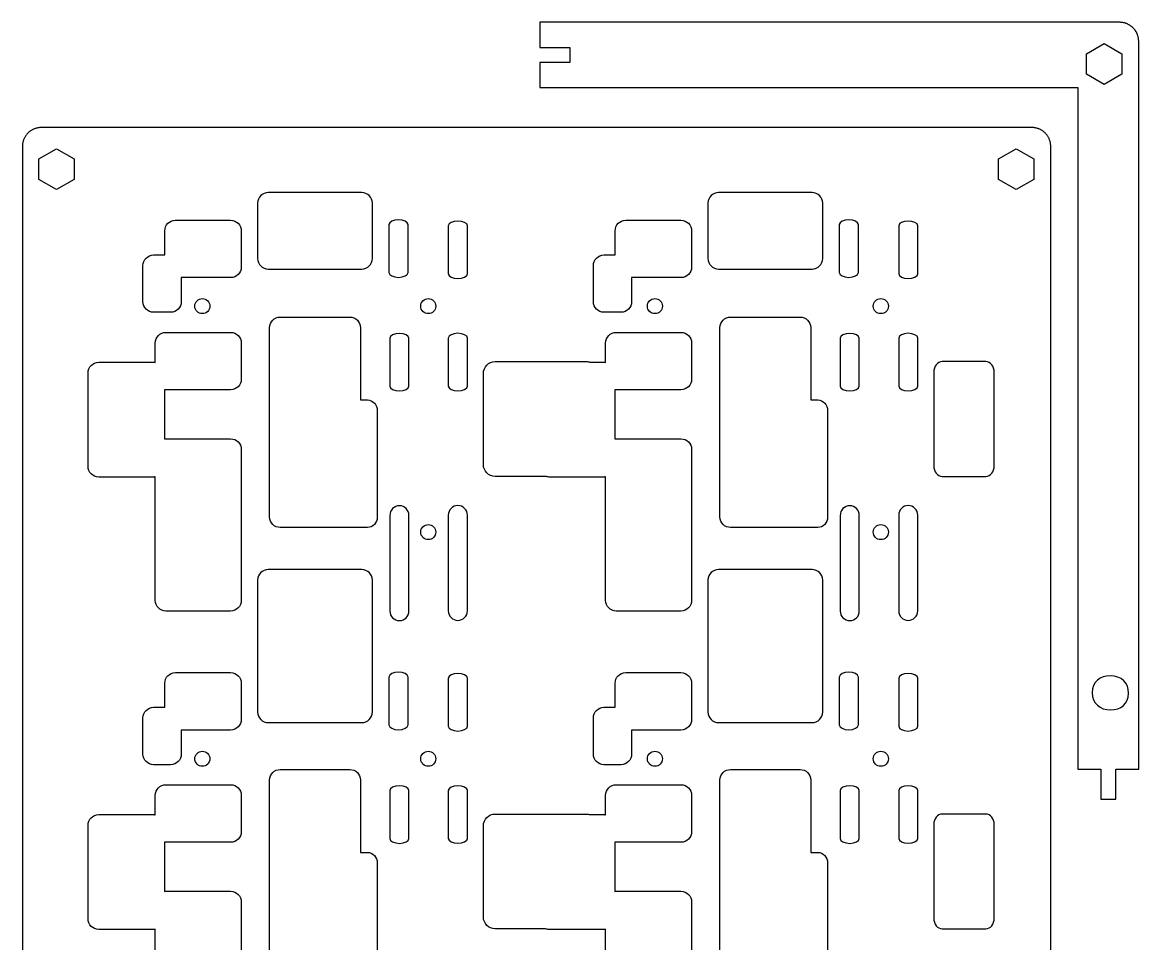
# Model space of a CAD drawing. Extents: x 6 to 603, y -295 to -9.
# Drawn here: x 454 to 602.8, y -132.2 to -9.3 of the extents above; entities that cross this region are included whole.
import ezdxf

# ---------------------------------------------------------------- set-up
doc = ezdxf.new("R2010")
doc.units = 0
doc.layers.add('PCB_LAYER', color=7, linetype='CONTINUOUS')
doc.layers.add('UNDER_PCB_V3', color=7, linetype='CONTINUOUS')

# ---------------------------------------------------------------- blocks, each defined once
blk = doc.blocks.new('BLOCK_18')
at = {"layer": 'UNDER_PCB_V3'}
blk.add_open_spline([(477.98, -106.54), (477.42, -106.54), (476.97, -106.99), (476.97, -107.54), (476.97, -108.1), (477.42, -108.55), (477.98, -108.55), (478.53, -108.55), (478.98, -108.1), (478.98, -107.54), (478.98, -106.99), (478.53, -106.54), (477.98, -106.54), (477.98, -106.54), (477.98, -106.54), (477.98, -106.54)], degree=3, knots=[0, 0, 0, 0, 1, 1, 1, 2, 2, 2, 3, 3, 3, 4, 4, 4, 5, 5, 5, 5], dxfattribs=at)
blk = doc.blocks.new('BLOCK_19')
at = {"layer": 'UNDER_PCB_V3'}
blk.add_open_spline([(508.11, -136.67), (507.55, -136.67), (507.1, -137.12), (507.1, -137.67), (507.1, -138.23), (507.55, -138.68), (508.11, -138.68), (508.66, -138.68), (509.11, -138.23), (509.11, -137.67), (509.11, -137.12), (508.66, -136.67), (508.11, -136.67), (508.11, -136.67), (508.11, -136.67), (508.11, -136.67)], degree=3, knots=[0, 0, 0, 0, 1, 1, 1, 2, 2, 2, 3, 3, 3, 4, 4, 4, 5, 5, 5, 5], dxfattribs=at)
blk = doc.blocks.new('BLOCK_20')
at = {"layer": 'UNDER_PCB_V3'}
blk.add_open_spline([(508.11, -106.54), (507.55, -106.54), (507.1, -106.99), (507.1, -107.54), (507.1, -108.1), (507.55, -108.55), (508.11, -108.55), (508.66, -108.55), (509.11, -108.1), (509.11, -107.54), (509.11, -106.99), (508.66, -106.54), (508.11, -106.54), (508.11, -106.54), (508.11, -106.54), (508.11, -106.54)], degree=3, knots=[0, 0, 0, 0, 1, 1, 1, 2, 2, 2, 3, 3, 3, 4, 4, 4, 5, 5, 5, 5], dxfattribs=at)
blk = doc.blocks.new('BLOCK_17')
at = {"layer": 'UNDER_PCB_V3'}
for name in ['BLOCK_18', 'BLOCK_20', 'BLOCK_19']:
    blk.add_blockref(name, (0, 0), dxfattribs=at)
blk = doc.blocks.new('BLOCK_22')
at = {"layer": 'UNDER_PCB_V3'}
blk.add_open_spline([(477.98, -46.18), (477.42, -46.18), (476.97, -46.63), (476.97, -47.19), (476.97, -47.74), (477.42, -48.19), (477.98, -48.19), (478.53, -48.19), (478.98, -47.74), (478.98, -47.19), (478.98, -46.63), (478.53, -46.18), (477.98, -46.18), (477.98, -46.18), (477.98, -46.18), (477.98, -46.18)], degree=3, knots=[0, 0, 0, 0, 1, 1, 1, 2, 2, 2, 3, 3, 3, 4, 4, 4, 5, 5, 5, 5], dxfattribs=at)
blk = doc.blocks.new('BLOCK_23')
at = {"layer": 'UNDER_PCB_V3'}
blk.add_open_spline([(508.11, -76.31), (507.55, -76.31), (507.1, -76.76), (507.1, -77.32), (507.1, -77.87), (507.55, -78.32), (508.11, -78.32), (508.66, -78.32), (509.11, -77.87), (509.11, -77.32), (509.11, -76.76), (508.66, -76.31), (508.11, -76.31), (508.11, -76.31), (508.11, -76.31), (508.11, -76.31)], degree=3, knots=[0, 0, 0, 0, 1, 1, 1, 2, 2, 2, 3, 3, 3, 4, 4, 4, 5, 5, 5, 5], dxfattribs=at)
blk = doc.blocks.new('BLOCK_24')
at = {"layer": 'UNDER_PCB_V3'}
blk.add_open_spline([(508.11, -46.18), (507.55, -46.18), (507.1, -46.63), (507.1, -47.19), (507.1, -47.74), (507.55, -48.19), (508.11, -48.19), (508.66, -48.19), (509.11, -47.74), (509.11, -47.19), (509.11, -46.63), (508.66, -46.18), (508.11, -46.18), (508.11, -46.18), (508.11, -46.18), (508.11, -46.18)], degree=3, knots=[0, 0, 0, 0, 1, 1, 1, 2, 2, 2, 3, 3, 3, 4, 4, 4, 5, 5, 5, 5], dxfattribs=at)
blk = doc.blocks.new('BLOCK_21')
at = {"layer": 'UNDER_PCB_V3'}
for name in ['BLOCK_22', 'BLOCK_24', 'BLOCK_23']:
    blk.add_blockref(name, (0, 0), dxfattribs=at)
blk = doc.blocks.new('BLOCK_34')
at = {"layer": 'UNDER_PCB_V3'}
blk.add_open_spline([(538.33, -106.54), (537.78, -106.54), (537.33, -106.99), (537.33, -107.54), (537.33, -108.1), (537.78, -108.55), (538.33, -108.55), (538.88, -108.55), (539.33, -108.1), (539.33, -107.54), (539.33, -106.99), (538.88, -106.54), (538.33, -106.54), (538.33, -106.54), (538.33, -106.54), (538.33, -106.54)], degree=3, knots=[0, 0, 0, 0, 1, 1, 1, 2, 2, 2, 3, 3, 3, 4, 4, 4, 5, 5, 5, 5], dxfattribs=at)
blk = doc.blocks.new('BLOCK_35')
at = {"layer": 'UNDER_PCB_V3'}
blk.add_open_spline([(568.46, -136.67), (567.91, -136.67), (567.46, -137.12), (567.46, -137.67), (567.46, -138.23), (567.91, -138.68), (568.46, -138.68), (569.02, -138.68), (569.47, -138.23), (569.47, -137.67), (569.47, -137.12), (569.02, -136.67), (568.46, -136.67), (568.46, -136.67), (568.46, -136.67), (568.46, -136.67)], degree=3, knots=[0, 0, 0, 0, 1, 1, 1, 2, 2, 2, 3, 3, 3, 4, 4, 4, 5, 5, 5, 5], dxfattribs=at)
blk = doc.blocks.new('BLOCK_36')
at = {"layer": 'UNDER_PCB_V3'}
blk.add_open_spline([(568.46, -106.54), (567.91, -106.54), (567.46, -106.99), (567.46, -107.54), (567.46, -108.1), (567.91, -108.55), (568.46, -108.55), (569.02, -108.55), (569.47, -108.1), (569.47, -107.54), (569.47, -106.99), (569.02, -106.54), (568.46, -106.54), (568.46, -106.54), (568.46, -106.54), (568.46, -106.54)], degree=3, knots=[0, 0, 0, 0, 1, 1, 1, 2, 2, 2, 3, 3, 3, 4, 4, 4, 5, 5, 5, 5], dxfattribs=at)
blk = doc.blocks.new('BLOCK_33')
at = {"layer": 'UNDER_PCB_V3'}
for name in ['BLOCK_34', 'BLOCK_36', 'BLOCK_35']:
    blk.add_blockref(name, (0, 0), dxfattribs=at)
blk = doc.blocks.new('BLOCK_38')
at = {"layer": 'UNDER_PCB_V3'}
blk.add_open_spline([(538.33, -46.18), (537.78, -46.18), (537.33, -46.63), (537.33, -47.19), (537.33, -47.74), (537.78, -48.19), (538.33, -48.19), (538.88, -48.19), (539.33, -47.74), (539.33, -47.19), (539.33, -46.63), (538.88, -46.18), (538.33, -46.18), (538.33, -46.18), (538.33, -46.18), (538.33, -46.18)], degree=3, knots=[0, 0, 0, 0, 1, 1, 1, 2, 2, 2, 3, 3, 3, 4, 4, 4, 5, 5, 5, 5], dxfattribs=at)
blk = doc.blocks.new('BLOCK_39')
at = {"layer": 'UNDER_PCB_V3'}
blk.add_open_spline([(568.46, -76.31), (567.91, -76.31), (567.46, -76.76), (567.46, -77.32), (567.46, -77.87), (567.91, -78.32), (568.46, -78.32), (569.02, -78.32), (569.47, -77.87), (569.47, -77.32), (569.47, -76.76), (569.02, -76.31), (568.46, -76.31), (568.46, -76.31), (568.46, -76.31), (568.46, -76.31)], degree=3, knots=[0, 0, 0, 0, 1, 1, 1, 2, 2, 2, 3, 3, 3, 4, 4, 4, 5, 5, 5, 5], dxfattribs=at)
blk = doc.blocks.new('BLOCK_40')
at = {"layer": 'UNDER_PCB_V3'}
blk.add_open_spline([(568.46, -46.18), (567.91, -46.18), (567.46, -46.63), (567.46, -47.19), (567.46, -47.74), (567.91, -48.19), (568.46, -48.19), (569.02, -48.19), (569.47, -47.74), (569.47, -47.19), (569.47, -46.63), (569.02, -46.18), (568.46, -46.18), (568.46, -46.18), (568.46, -46.18), (568.46, -46.18)], degree=3, knots=[0, 0, 0, 0, 1, 1, 1, 2, 2, 2, 3, 3, 3, 4, 4, 4, 5, 5, 5, 5], dxfattribs=at)
blk = doc.blocks.new('BLOCK_37')
at = {"layer": 'UNDER_PCB_V3'}
for name in ['BLOCK_38', 'BLOCK_40', 'BLOCK_39']:
    blk.add_blockref(name, (0, 0), dxfattribs=at)
blk = doc.blocks.new('BLOCK_43')
at = {"layer": 'UNDER_PCB_V3'}
for points in [[(460.87, -30.28), (458.52, -31.63), (456.17, -30.28), (456.17, -27.56), (458.52, -26.21), (460.87, -27.56), (460.87, -30.28)], [(588.87, -30.28), (586.52, -31.63), (584.17, -30.28), (584.17, -27.56), (586.52, -26.21), (588.87, -27.56), (588.87, -30.28)], [(460.87, -154.28), (458.52, -155.63), (456.17, -154.28), (456.17, -151.56), (458.52, -150.21), (460.87, -151.56), (460.87, -154.28)], [(588.87, -154.28), (586.52, -155.63), (584.17, -154.28), (584.17, -151.56), (586.52, -150.21), (588.87, -151.56), (588.87, -154.28)], [(460.87, -278.28), (458.52, -279.63), (456.17, -278.28), (456.17, -275.56), (458.52, -274.21), (460.87, -275.56), (460.87, -278.28)], [(588.87, -278.28), (586.52, -279.63), (584.17, -278.28), (584.17, -275.56), (586.52, -274.21), (588.87, -275.56), (588.87, -278.28)]]:
    blk.add_lwpolyline(points, dxfattribs=at)
blk = doc.blocks.new('BLOCK_44')
at = {"layer": 'UNDER_PCB_V3'}
for points in [[(456.51, -23.37), (456.42, -23.37), (456.34, -23.37), (456.25, -23.38), (456.17, -23.39), (456.09, -23.4), (456, -23.42), (455.92, -23.44), (455.84, -23.46), (455.76, -23.48), (455.68, -23.51), (455.6, -23.54), (455.52, -23.57), (455.44, -23.6), (455.36, -23.64), (455.29, -23.68), (455.22, -23.72), (455.14, -23.76), (455.07, -23.81), (455, -23.86), (454.94, -23.91), (454.87, -23.96), (454.81, -24.02), (454.75, -24.08), (454.69, -24.14), (454.63, -24.2), (454.57, -24.26), (454.52, -24.33), (454.47, -24.4), (454.42, -24.46), (454.37, -24.53), (454.33, -24.61), (454.28, -24.68), (454.24, -24.76), (454.21, -24.83), (454.17, -24.91), (454.14, -24.99), (454.11, -25.07), (454.08, -25.15), (454.06, -25.23), (454.04, -25.31), (454.02, -25.39), (454, -25.48), (453.99, -25.56), (453.98, -25.64), (453.97, -25.73), (453.97, -25.81), (453.97, -25.9), (453.97, -25.91)], [(588.59, -23.37), (456.51, -23.37)], [(591.13, -25.91), (591.13, -25.82), (591.12, -25.74), (591.11, -25.65), (591.11, -25.57), (591.09, -25.49), (591.08, -25.4), (591.06, -25.32), (591.04, -25.24), (591.01, -25.16), (590.99, -25.08), (590.96, -25), (590.93, -24.92), (590.89, -24.84), (590.86, -24.76), (590.82, -24.69), (590.77, -24.62), (590.73, -24.54), (590.68, -24.47), (590.64, -24.4), (590.58, -24.34), (590.53, -24.27), (590.47, -24.21), (590.42, -24.15), (590.36, -24.09), (590.3, -24.03), (590.23, -23.97), (590.17, -23.92), (590.1, -23.87), (590.03, -23.82), (589.96, -23.77), (589.89, -23.73), (589.81, -23.68), (589.74, -23.64), (589.66, -23.61), (589.59, -23.57), (589.51, -23.54), (589.43, -23.51), (589.35, -23.48), (589.27, -23.46), (589.19, -23.44), (589.1, -23.42), (589.02, -23.4), (588.94, -23.39), (588.85, -23.38), (588.77, -23.37), (588.68, -23.37), (588.6, -23.37), (588.59, -23.37)], [(453.97, -25.91), (453.97, -279.91)], [(591.13, -279.91), (591.13, -25.91)], [(453.97, -279.91), (453.97, -279.99), (453.97, -280.08), (453.98, -280.16), (453.99, -280.24), (454, -280.33), (454.02, -280.41), (454.04, -280.49), (454.06, -280.58), (454.08, -280.66), (454.11, -280.74), (454.14, -280.82), (454.17, -280.9), (454.2, -280.97), (454.24, -281.05), (454.28, -281.13), (454.32, -281.2), (454.36, -281.27), (454.41, -281.34), (454.46, -281.41), (454.51, -281.48), (454.56, -281.54), (454.62, -281.61), (454.68, -281.67), (454.74, -281.73), (454.8, -281.79), (454.86, -281.84), (454.93, -281.9), (455, -281.95), (455.06, -282), (455.14, -282.04), (455.21, -282.09), (455.28, -282.13), (455.36, -282.17), (455.43, -282.21), (455.51, -282.24), (455.59, -282.27), (455.67, -282.3), (455.75, -282.33), (455.83, -282.35), (455.91, -282.38), (455.99, -282.39), (456.08, -282.41), (456.16, -282.42), (456.24, -282.43), (456.33, -282.44), (456.41, -282.45), (456.5, -282.45), (456.51, -282.45)], [(588.59, -282.45), (588.67, -282.45), (588.76, -282.44), (588.84, -282.43), (588.92, -282.42), (589.01, -282.41), (589.09, -282.4), (589.17, -282.38), (589.26, -282.36), (589.34, -282.33), (589.42, -282.31), (589.5, -282.28), (589.58, -282.25), (589.65, -282.21), (589.73, -282.18), (589.81, -282.14), (589.88, -282.09), (589.95, -282.05), (590.02, -282), (590.09, -281.95), (590.16, -281.9), (590.22, -281.85), (590.29, -281.79), (590.35, -281.74), (590.41, -281.68), (590.47, -281.62), (590.52, -281.55), (590.58, -281.49), (590.63, -281.42), (590.68, -281.35), (590.72, -281.28), (590.77, -281.21), (590.81, -281.13), (590.85, -281.06), (590.89, -280.98), (590.92, -280.91), (590.95, -280.83), (590.98, -280.75), (591.01, -280.67), (591.03, -280.59), (591.06, -280.5), (591.07, -280.42), (591.09, -280.34), (591.1, -280.26), (591.11, -280.17), (591.12, -280.09), (591.13, -280), (591.13, -279.92), (591.13, -279.91)], [(456.51, -282.45), (588.59, -282.45)]]:
    blk.add_lwpolyline(points, dxfattribs=at)
blk = doc.blocks.new('BLOCK_10')
at = {"layer": 'UNDER_PCB_V3'}
for points, knots in [([(499.24, -32.04), (500.02, -32.04), (500.65, -32.67), (500.65, -33.45), (500.65, -33.45), (500.65, -40.83), (500.65, -40.83), (500.65, -41.61), (500.02, -42.24), (499.24, -42.24), (499.24, -42.24), (486.76, -42.24), (486.76, -42.24), (485.98, -42.24), (485.35, -41.61), (485.35, -40.83), (485.35, -40.83), (485.35, -33.45), (485.35, -33.45), (485.35, -32.67), (485.98, -32.04), (486.76, -32.04), (486.76, -32.04), (499.24, -32.04), (499.24, -32.04)], [0, 0, 0, 0, 1, 1, 1, 2, 2, 2, 3, 3, 3, 4, 4, 4, 5, 5, 5, 6, 6, 6, 7, 7, 7, 8, 8, 8, 8]), ([(559.3, -32.04), (560.08, -32.04), (560.71, -32.67), (560.71, -33.45), (560.71, -33.45), (560.71, -40.83), (560.71, -40.83), (560.71, -41.61), (560.08, -42.24), (559.3, -42.24), (559.3, -42.24), (546.82, -42.24), (546.82, -42.24), (546.04, -42.24), (545.41, -41.61), (545.41, -40.83), (545.41, -40.83), (545.41, -33.45), (545.41, -33.45), (545.41, -32.67), (546.04, -32.04), (546.82, -32.04), (546.82, -32.04), (559.3, -32.04), (559.3, -32.04)], [0, 0, 0, 0, 1, 1, 1, 2, 2, 2, 3, 3, 3, 4, 4, 4, 5, 5, 5, 6, 6, 6, 7, 7, 7, 8, 8, 8, 8]), ([(472.97, -37.15), (472.97, -37.15), (472.97, -40.35), (472.97, -40.35), (472.97, -40.35), (471.48, -40.35), (471.48, -40.35), (470.7, -40.35), (470.06, -40.99), (470.06, -41.77), (470.06, -41.77), (470.06, -46.59), (470.06, -46.59), (470.06, -47.37), (470.7, -48.01), (471.48, -48.01), (471.48, -48.01), (473.75, -48.01), (473.75, -48.01), (474.53, -48.01), (475.16, -47.37), (475.16, -46.59), (475.16, -46.59), (475.16, -43.38), (475.16, -43.38), (475.16, -43.38), (481.75, -43.38), (481.75, -43.38), (482.54, -43.38), (483.17, -42.75), (483.17, -41.96), (483.17, -41.96), (483.17, -37.15), (483.17, -37.15), (483.17, -36.36), (482.54, -35.73), (481.75, -35.73), (481.75, -35.73), (474.38, -35.73), (474.38, -35.73), (473.6, -35.73), (472.97, -36.36), (472.97, -37.15)], [0, 0, 0, 0, 1, 1, 1, 2, 2, 2, 3, 3, 3, 4, 4, 4, 5, 5, 5, 6, 6, 6, 7, 7, 7, 8, 8, 8, 9, 9, 9, 10, 10, 10, 11, 11, 11, 12, 12, 12, 13, 13, 13, 14, 14, 14, 14]), ([(504.14, -35.68), (504.84, -35.68), (505.41, -35.97), (505.41, -36.32), (505.41, -36.32), (505.41, -42.71), (505.41, -42.71), (505.41, -43.06), (504.84, -43.35), (504.14, -43.35), (504.14, -43.35), (504.14, -43.35), (504.14, -43.35), (503.43, -43.35), (502.86, -43.06), (502.86, -42.71), (502.86, -42.71), (502.86, -36.32), (502.86, -36.32), (502.86, -35.97), (503.43, -35.68), (504.14, -35.68), (504.14, -35.68), (504.14, -35.68), (504.14, -35.68)], [0, 0, 0, 0, 1, 1, 1, 2, 2, 2, 3, 3, 3, 4, 4, 4, 5, 5, 5, 6, 6, 6, 7, 7, 7, 8, 8, 8, 8]), ([(533.03, -37.15), (533.03, -37.15), (533.03, -40.35), (533.03, -40.35), (533.03, -40.35), (531.54, -40.35), (531.54, -40.35), (530.76, -40.35), (530.12, -40.99), (530.12, -41.77), (530.12, -41.77), (530.12, -46.59), (530.12, -46.59), (530.12, -47.37), (530.76, -48.01), (531.54, -48.01), (531.54, -48.01), (533.81, -48.01), (533.81, -48.01), (534.59, -48.01), (535.22, -47.37), (535.22, -46.59), (535.22, -46.59), (535.22, -43.38), (535.22, -43.38), (535.22, -43.38), (541.81, -43.38), (541.81, -43.38), (542.6, -43.38), (543.23, -42.75), (543.23, -41.96), (543.23, -41.96), (543.23, -37.15), (543.23, -37.15), (543.23, -36.36), (542.6, -35.73), (541.81, -35.73), (541.81, -35.73), (534.44, -35.73), (534.44, -35.73), (533.66, -35.73), (533.03, -36.36), (533.03, -37.15)], [0, 0, 0, 0, 1, 1, 1, 2, 2, 2, 3, 3, 3, 4, 4, 4, 5, 5, 5, 6, 6, 6, 7, 7, 7, 8, 8, 8, 9, 9, 9, 10, 10, 10, 11, 11, 11, 12, 12, 12, 13, 13, 13, 14, 14, 14, 14]), ([(564.2, -35.68), (564.9, -35.68), (565.47, -35.97), (565.47, -36.32), (565.47, -36.32), (565.47, -42.71), (565.47, -42.71), (565.47, -43.06), (564.9, -43.35), (564.2, -43.35), (564.2, -43.35), (564.2, -43.35), (564.2, -43.35), (563.49, -43.35), (562.92, -43.06), (562.92, -42.71), (562.92, -42.71), (562.92, -36.32), (562.92, -36.32), (562.92, -35.97), (563.49, -35.68), (564.2, -35.68), (564.2, -35.68), (564.2, -35.68), (564.2, -35.68)], [0, 0, 0, 0, 1, 1, 1, 2, 2, 2, 3, 3, 3, 4, 4, 4, 5, 5, 5, 6, 6, 6, 7, 7, 7, 8, 8, 8, 8]), ([(512.05, -35.84), (512.76, -35.84), (513.33, -36.13), (513.33, -36.48), (513.33, -36.48), (513.33, -42.87), (513.33, -42.87), (513.33, -43.22), (512.76, -43.51), (512.05, -43.51), (512.05, -43.51), (512.05, -43.51), (512.05, -43.51), (511.35, -43.51), (510.78, -43.22), (510.78, -42.87), (510.78, -42.87), (510.78, -36.48), (510.78, -36.48), (510.78, -36.13), (511.35, -35.84), (512.05, -35.84), (512.05, -35.84), (512.05, -35.84), (512.05, -35.84)], [0, 0, 0, 0, 1, 1, 1, 2, 2, 2, 3, 3, 3, 4, 4, 4, 5, 5, 5, 6, 6, 6, 7, 7, 7, 8, 8, 8, 8]), ([(572.11, -35.84), (572.82, -35.84), (573.39, -36.13), (573.39, -36.48), (573.39, -36.48), (573.39, -42.87), (573.39, -42.87), (573.39, -43.22), (572.82, -43.51), (572.11, -43.51), (572.11, -43.51), (572.11, -43.51), (572.11, -43.51), (571.41, -43.51), (570.84, -43.22), (570.84, -42.87), (570.84, -42.87), (570.84, -36.48), (570.84, -36.48), (570.84, -36.13), (571.41, -35.84), (572.11, -35.84), (572.11, -35.84), (572.11, -35.84), (572.11, -35.84)], [0, 0, 0, 0, 1, 1, 1, 2, 2, 2, 3, 3, 3, 4, 4, 4, 5, 5, 5, 6, 6, 6, 7, 7, 7, 8, 8, 8, 8]), ([(486.94, -50.06), (486.94, -50.06), (486.94, -66.82), (486.94, -66.82), (486.94, -66.82), (486.94, -74.19), (486.94, -74.19), (486.94, -74.19), (486.94, -75.29), (486.94, -75.29), (486.94, -76.07), (487.58, -76.71), (488.36, -76.71), (488.36, -76.71), (497.64, -76.71), (497.64, -76.71), (497.64, -76.71), (499.02, -76.71), (499.02, -76.71), (499.02, -76.71), (499.98, -76.71), (499.98, -76.71), (500.72, -76.71), (501.31, -76.08), (501.31, -75.29), (501.31, -75.29), (501.31, -61.11), (501.31, -61.11), (501.31, -60.33), (500.72, -59.7), (499.98, -59.7), (499.98, -59.7), (499.06, -59.7), (499.06, -59.7), (499.06, -59.7), (499.06, -50.06), (499.06, -50.06), (499.06, -49.28), (498.43, -48.65), (497.64, -48.65), (497.64, -48.65), (488.36, -48.65), (488.36, -48.65), (487.58, -48.65), (486.94, -49.28), (486.94, -50.06)], [0, 0, 0, 0, 1, 1, 1, 2, 2, 2, 3, 3, 3, 4, 4, 4, 5, 5, 5, 6, 6, 6, 7, 7, 7, 8, 8, 8, 9, 9, 9, 10, 10, 10, 11, 11, 11, 12, 12, 12, 13, 13, 13, 14, 14, 14, 15, 15, 15, 15]), ([(547, -50.06), (547, -50.06), (547, -66.82), (547, -66.82), (547, -66.82), (547, -74.19), (547, -74.19), (547, -74.19), (547, -75.29), (547, -75.29), (547, -76.07), (547.64, -76.71), (548.42, -76.71), (548.42, -76.71), (557.7, -76.71), (557.7, -76.71), (557.7, -76.71), (559.08, -76.71), (559.08, -76.71), (559.08, -76.71), (560.04, -76.71), (560.04, -76.71), (560.77, -76.71), (561.37, -76.08), (561.37, -75.29), (561.37, -75.29), (561.37, -61.11), (561.37, -61.11), (561.37, -60.33), (560.77, -59.7), (560.04, -59.7), (560.04, -59.7), (559.12, -59.7), (559.12, -59.7), (559.12, -59.7), (559.12, -50.06), (559.12, -50.06), (559.12, -49.28), (558.48, -48.65), (557.7, -48.65), (557.7, -48.65), (548.42, -48.65), (548.42, -48.65), (547.64, -48.65), (547, -49.28), (547, -50.06)], [0, 0, 0, 0, 1, 1, 1, 2, 2, 2, 3, 3, 3, 4, 4, 4, 5, 5, 5, 6, 6, 6, 7, 7, 7, 8, 8, 8, 9, 9, 9, 10, 10, 10, 11, 11, 11, 12, 12, 12, 13, 13, 13, 14, 14, 14, 15, 15, 15, 15]), ([(471.69, -52.11), (471.69, -52.11), (471.69, -54.68), (471.69, -54.68), (471.64, -54.68), (471.58, -54.67), (471.53, -54.67), (471.53, -54.67), (464.16, -54.67), (464.16, -54.67), (463.37, -54.67), (462.74, -55.3), (462.74, -56.09), (462.74, -56.09), (462.74, -68.56), (462.74, -68.56), (462.74, -69.34), (463.37, -69.97), (464.16, -69.97), (464.16, -69.97), (471.53, -69.97), (471.53, -69.97), (471.58, -69.97), (471.64, -69.97), (471.69, -69.96), (471.69, -69.96), (471.69, -86.42), (471.69, -86.42), (471.69, -87.21), (472.33, -87.84), (473.11, -87.84), (473.11, -87.84), (481.75, -87.84), (481.75, -87.84), (482.54, -87.84), (483.17, -87.21), (483.17, -86.42), (483.17, -86.42), (483.17, -66.3), (483.17, -66.3), (483.17, -65.51), (482.54, -64.88), (481.75, -64.88), (481.75, -64.88), (473.11, -64.88), (473.11, -64.88), (473.05, -64.88), (473, -64.89), (472.94, -64.9), (472.94, -64.9), (472.94, -58.33), (472.94, -58.33), (473, -58.33), (473.05, -58.34), (473.11, -58.34), (473.11, -58.34), (481.75, -58.34), (481.75, -58.34), (482.54, -58.34), (483.17, -57.71), (483.17, -56.93), (483.17, -56.93), (483.17, -52.11), (483.17, -52.11), (483.17, -51.32), (482.54, -50.69), (481.75, -50.69), (481.75, -50.69), (473.11, -50.69), (473.11, -50.69), (472.33, -50.69), (471.69, -51.32), (471.69, -52.11)], [0, 0, 0, 0, 1, 1, 1, 2, 2, 2, 3, 3, 3, 4, 4, 4, 5, 5, 5, 6, 6, 6, 7, 7, 7, 8, 8, 8, 9, 9, 9, 10, 10, 10, 11, 11, 11, 12, 12, 12, 13, 13, 13, 14, 14, 14, 15, 15, 15, 16, 16, 16, 17, 17, 17, 18, 18, 18, 19, 19, 19, 20, 20, 20, 21, 21, 21, 22, 22, 22, 23, 23, 23, 24, 24, 24, 24]), ([(504.26, -50.83), (504.96, -50.83), (505.53, -51.11), (505.53, -51.47), (505.53, -51.47), (505.53, -57.85), (505.53, -57.85), (505.53, -58.21), (504.96, -58.49), (504.26, -58.49), (504.26, -58.49), (504.26, -58.49), (504.26, -58.49), (503.55, -58.49), (502.98, -58.21), (502.98, -57.85), (502.98, -57.85), (502.98, -51.47), (502.98, -51.47), (502.98, -51.11), (503.55, -50.83), (504.26, -50.83), (504.26, -50.83), (504.26, -50.83), (504.26, -50.83)], [0, 0, 0, 0, 1, 1, 1, 2, 2, 2, 3, 3, 3, 4, 4, 4, 5, 5, 5, 6, 6, 6, 7, 7, 7, 8, 8, 8, 8]), ([(512.05, -50.81), (512.76, -50.81), (513.33, -51.1), (513.33, -51.45), (513.33, -51.45), (513.33, -57.84), (513.33, -57.84), (513.33, -58.19), (512.76, -58.48), (512.05, -58.48), (512.05, -58.48), (512.05, -58.48), (512.05, -58.48), (511.35, -58.48), (510.78, -58.19), (510.78, -57.84), (510.78, -57.84), (510.78, -51.45), (510.78, -51.45), (510.78, -51.1), (511.35, -50.81), (512.05, -50.81), (512.05, -50.81), (512.05, -50.81), (512.05, -50.81)], [0, 0, 0, 0, 1, 1, 1, 2, 2, 2, 3, 3, 3, 4, 4, 4, 5, 5, 5, 6, 6, 6, 7, 7, 7, 8, 8, 8, 8]), ([(531.75, -52.11), (531.75, -52.11), (531.75, -54.68), (531.75, -54.68), (531.7, -54.68), (531.64, -54.67), (531.59, -54.67), (531.59, -54.67), (529.67, -54.67), (529.67, -54.67), (529.52, -54.62), (529.36, -54.58), (529.19, -54.58), (529.19, -54.58), (517.03, -54.58), (517.03, -54.58), (516.16, -54.58), (515.46, -55.29), (515.46, -56.16), (515.46, -56.16), (515.46, -68.32), (515.46, -68.32), (515.46, -69.19), (516.16, -69.89), (517.03, -69.89), (517.03, -69.89), (523.76, -69.89), (523.76, -69.89), (523.9, -69.94), (524.05, -69.97), (524.22, -69.97), (524.22, -69.97), (531.59, -69.97), (531.59, -69.97), (531.64, -69.97), (531.7, -69.97), (531.75, -69.96), (531.75, -69.96), (531.75, -86.42), (531.75, -86.42), (531.75, -87.21), (532.39, -87.84), (533.17, -87.84), (533.17, -87.84), (541.81, -87.84), (541.81, -87.84), (542.6, -87.84), (543.23, -87.21), (543.23, -86.42), (543.23, -86.42), (543.23, -66.3), (543.23, -66.3), (543.23, -65.51), (542.6, -64.88), (541.81, -64.88), (541.81, -64.88), (533.17, -64.88), (533.17, -64.88), (533.11, -64.88), (533.06, -64.89), (533, -64.9), (533, -64.9), (533, -58.33), (533, -58.33), (533.06, -58.33), (533.11, -58.34), (533.17, -58.34), (533.17, -58.34), (541.81, -58.34), (541.81, -58.34), (542.6, -58.34), (543.23, -57.71), (543.23, -56.93), (543.23, -56.93), (543.23, -52.11), (543.23, -52.11), (543.23, -51.32), (542.6, -50.69), (541.81, -50.69), (541.81, -50.69), (533.17, -50.69), (533.17, -50.69), (532.39, -50.69), (531.75, -51.32), (531.75, -52.11)], [0, 0, 0, 0, 1, 1, 1, 2, 2, 2, 3, 3, 3, 4, 4, 4, 5, 5, 5, 6, 6, 6, 7, 7, 7, 8, 8, 8, 9, 9, 9, 10, 10, 10, 11, 11, 11, 12, 12, 12, 13, 13, 13, 14, 14, 14, 15, 15, 15, 16, 16, 16, 17, 17, 17, 18, 18, 18, 19, 19, 19, 20, 20, 20, 21, 21, 21, 22, 22, 22, 23, 23, 23, 24, 24, 24, 25, 25, 25, 26, 26, 26, 27, 27, 27, 28, 28, 28, 28]), ([(564.32, -50.83), (565.02, -50.83), (565.59, -51.11), (565.59, -51.47), (565.59, -51.47), (565.59, -57.85), (565.59, -57.85), (565.59, -58.21), (565.02, -58.49), (564.32, -58.49), (564.32, -58.49), (564.32, -58.49), (564.32, -58.49), (563.61, -58.49), (563.04, -58.21), (563.04, -57.85), (563.04, -57.85), (563.04, -51.47), (563.04, -51.47), (563.04, -51.11), (563.61, -50.83), (564.32, -50.83), (564.32, -50.83), (564.32, -50.83), (564.32, -50.83)], [0, 0, 0, 0, 1, 1, 1, 2, 2, 2, 3, 3, 3, 4, 4, 4, 5, 5, 5, 6, 6, 6, 7, 7, 7, 8, 8, 8, 8]), ([(572.11, -50.81), (572.82, -50.81), (573.39, -51.1), (573.39, -51.45), (573.39, -51.45), (573.39, -57.84), (573.39, -57.84), (573.39, -58.19), (572.82, -58.48), (572.11, -58.48), (572.11, -58.48), (572.11, -58.48), (572.11, -58.48), (571.41, -58.48), (570.84, -58.19), (570.84, -57.84), (570.84, -57.84), (570.84, -51.45), (570.84, -51.45), (570.84, -51.1), (571.41, -50.81), (572.11, -50.81), (572.11, -50.81), (572.11, -50.81), (572.11, -50.81)], [0, 0, 0, 0, 1, 1, 1, 2, 2, 2, 3, 3, 3, 4, 4, 4, 5, 5, 5, 6, 6, 6, 7, 7, 7, 8, 8, 8, 8]), ([(575.51, -56), (575.51, -55.22), (576.02, -54.58), (576.64, -54.58), (576.64, -54.58), (582.47, -54.58), (582.47, -54.58), (583.09, -54.58), (583.59, -55.22), (583.59, -56), (583.59, -56), (583.59, -68.47), (583.59, -68.47), (583.59, -69.26), (583.09, -69.89), (582.47, -69.89), (582.47, -69.89), (576.64, -69.89), (576.64, -69.89), (576.02, -69.89), (575.51, -69.26), (575.51, -68.47), (575.51, -68.47), (575.51, -56), (575.51, -56)], [0, 0, 0, 0, 1, 1, 1, 2, 2, 2, 3, 3, 3, 4, 4, 4, 5, 5, 5, 6, 6, 6, 7, 7, 7, 8, 8, 8, 8]), ([(504.26, -73.81), (504.96, -73.81), (505.53, -74.38), (505.53, -75.09), (505.53, -75.09), (505.53, -87.84), (505.53, -87.84), (505.53, -88.55), (504.96, -89.12), (504.26, -89.12), (504.26, -89.12), (504.26, -89.12), (504.26, -89.12), (503.55, -89.12), (502.98, -88.55), (502.98, -87.84), (502.98, -87.84), (502.98, -75.09), (502.98, -75.09), (502.98, -74.38), (503.55, -73.81), (504.26, -73.81), (504.26, -73.81), (504.26, -73.81), (504.26, -73.81)], [0, 0, 0, 0, 1, 1, 1, 2, 2, 2, 3, 3, 3, 4, 4, 4, 5, 5, 5, 6, 6, 6, 7, 7, 7, 8, 8, 8, 8]), ([(512.05, -73.78), (512.76, -73.78), (513.33, -74.35), (513.33, -75.06), (513.33, -75.06), (513.33, -87.82), (513.33, -87.82), (513.33, -88.52), (512.76, -89.09), (512.05, -89.09), (512.05, -89.09), (512.05, -89.09), (512.05, -89.09), (511.35, -89.09), (510.78, -88.52), (510.78, -87.82), (510.78, -87.82), (510.78, -75.06), (510.78, -75.06), (510.78, -74.35), (511.35, -73.78), (512.05, -73.78), (512.05, -73.78), (512.05, -73.78), (512.05, -73.78)], [0, 0, 0, 0, 1, 1, 1, 2, 2, 2, 3, 3, 3, 4, 4, 4, 5, 5, 5, 6, 6, 6, 7, 7, 7, 8, 8, 8, 8]), ([(564.32, -73.81), (565.02, -73.81), (565.59, -74.38), (565.59, -75.09), (565.59, -75.09), (565.59, -87.84), (565.59, -87.84), (565.59, -88.55), (565.02, -89.12), (564.32, -89.12), (564.32, -89.12), (564.32, -89.12), (564.32, -89.12), (563.61, -89.12), (563.04, -88.55), (563.04, -87.84), (563.04, -87.84), (563.04, -75.09), (563.04, -75.09), (563.04, -74.38), (563.61, -73.81), (564.32, -73.81), (564.32, -73.81), (564.32, -73.81), (564.32, -73.81)], [0, 0, 0, 0, 1, 1, 1, 2, 2, 2, 3, 3, 3, 4, 4, 4, 5, 5, 5, 6, 6, 6, 7, 7, 7, 8, 8, 8, 8]), ([(572.11, -73.78), (572.82, -73.78), (573.39, -74.35), (573.39, -75.06), (573.39, -75.06), (573.39, -87.82), (573.39, -87.82), (573.39, -88.52), (572.82, -89.09), (572.11, -89.09), (572.11, -89.09), (572.11, -89.09), (572.11, -89.09), (571.41, -89.09), (570.84, -88.52), (570.84, -87.82), (570.84, -87.82), (570.84, -75.06), (570.84, -75.06), (570.84, -74.35), (571.41, -73.78), (572.11, -73.78), (572.11, -73.78), (572.11, -73.78), (572.11, -73.78)], [0, 0, 0, 0, 1, 1, 1, 2, 2, 2, 3, 3, 3, 4, 4, 4, 5, 5, 5, 6, 6, 6, 7, 7, 7, 8, 8, 8, 8]), ([(499.24, -82.31), (500.02, -82.31), (500.65, -82.94), (500.65, -83.72), (500.65, -83.72), (500.65, -101.3), (500.65, -101.3), (500.65, -102.08), (500.02, -102.72), (499.24, -102.72), (499.24, -102.72), (486.76, -102.72), (486.76, -102.72), (485.98, -102.72), (485.35, -102.08), (485.35, -101.3), (485.35, -101.3), (485.35, -83.72), (485.35, -83.72), (485.35, -82.94), (485.98, -82.31), (486.76, -82.31), (486.76, -82.31), (499.24, -82.31), (499.24, -82.31)], [0, 0, 0, 0, 1, 1, 1, 2, 2, 2, 3, 3, 3, 4, 4, 4, 5, 5, 5, 6, 6, 6, 7, 7, 7, 8, 8, 8, 8]), ([(559.3, -82.31), (560.08, -82.31), (560.71, -82.94), (560.71, -83.72), (560.71, -83.72), (560.71, -101.3), (560.71, -101.3), (560.71, -102.08), (560.08, -102.72), (559.3, -102.72), (559.3, -102.72), (546.82, -102.72), (546.82, -102.72), (546.04, -102.72), (545.41, -102.08), (545.41, -101.3), (545.41, -101.3), (545.41, -83.72), (545.41, -83.72), (545.41, -82.94), (546.04, -82.31), (546.82, -82.31), (546.82, -82.31), (559.3, -82.31), (559.3, -82.31)], [0, 0, 0, 0, 1, 1, 1, 2, 2, 2, 3, 3, 3, 4, 4, 4, 5, 5, 5, 6, 6, 6, 7, 7, 7, 8, 8, 8, 8]), ([(472.97, -97.47), (472.97, -97.47), (472.97, -100.68), (472.97, -100.68), (472.97, -100.68), (471.48, -100.68), (471.48, -100.68), (470.7, -100.68), (470.06, -101.31), (470.06, -102.1), (470.06, -102.1), (470.06, -106.92), (470.06, -106.92), (470.06, -107.7), (470.7, -108.33), (471.48, -108.33), (471.48, -108.33), (473.75, -108.33), (473.75, -108.33), (474.53, -108.33), (475.16, -107.7), (475.16, -106.92), (475.16, -106.92), (475.16, -103.71), (475.16, -103.71), (475.16, -103.71), (481.75, -103.71), (481.75, -103.71), (482.54, -103.71), (483.17, -103.07), (483.17, -102.29), (483.17, -102.29), (483.17, -97.47), (483.17, -97.47), (483.17, -96.69), (482.54, -96.05), (481.75, -96.05), (481.75, -96.05), (474.38, -96.05), (474.38, -96.05), (473.6, -96.05), (472.97, -96.69), (472.97, -97.47)], [0, 0, 0, 0, 1, 1, 1, 2, 2, 2, 3, 3, 3, 4, 4, 4, 5, 5, 5, 6, 6, 6, 7, 7, 7, 8, 8, 8, 9, 9, 9, 10, 10, 10, 11, 11, 11, 12, 12, 12, 13, 13, 13, 14, 14, 14, 14]), ([(504.14, -96), (504.84, -96), (505.41, -96.29), (505.41, -96.64), (505.41, -96.64), (505.41, -103.03), (505.41, -103.03), (505.41, -103.38), (504.84, -103.67), (504.14, -103.67), (504.14, -103.67), (504.14, -103.67), (504.14, -103.67), (503.43, -103.67), (502.86, -103.38), (502.86, -103.03), (502.86, -103.03), (502.86, -96.64), (502.86, -96.64), (502.86, -96.29), (503.43, -96), (504.14, -96), (504.14, -96), (504.14, -96), (504.14, -96)], [0, 0, 0, 0, 1, 1, 1, 2, 2, 2, 3, 3, 3, 4, 4, 4, 5, 5, 5, 6, 6, 6, 7, 7, 7, 8, 8, 8, 8]), ([(512.05, -96.17), (512.76, -96.17), (513.33, -96.45), (513.33, -96.81), (513.33, -96.81), (513.33, -103.2), (513.33, -103.2), (513.33, -103.55), (512.76, -103.84), (512.05, -103.84), (512.05, -103.84), (512.05, -103.84), (512.05, -103.84), (511.35, -103.84), (510.78, -103.55), (510.78, -103.2), (510.78, -103.2), (510.78, -96.81), (510.78, -96.81), (510.78, -96.45), (511.35, -96.17), (512.05, -96.17), (512.05, -96.17), (512.05, -96.17), (512.05, -96.17)], [0, 0, 0, 0, 1, 1, 1, 2, 2, 2, 3, 3, 3, 4, 4, 4, 5, 5, 5, 6, 6, 6, 7, 7, 7, 8, 8, 8, 8]), ([(533.03, -97.47), (533.03, -97.47), (533.03, -100.68), (533.03, -100.68), (533.03, -100.68), (531.54, -100.68), (531.54, -100.68), (530.76, -100.68), (530.12, -101.31), (530.12, -102.1), (530.12, -102.1), (530.12, -106.92), (530.12, -106.92), (530.12, -107.7), (530.76, -108.33), (531.54, -108.33), (531.54, -108.33), (533.81, -108.33), (533.81, -108.33), (534.59, -108.33), (535.22, -107.7), (535.22, -106.92), (535.22, -106.92), (535.22, -103.71), (535.22, -103.71), (535.22, -103.71), (541.81, -103.71), (541.81, -103.71), (542.6, -103.71), (543.23, -103.07), (543.23, -102.29), (543.23, -102.29), (543.23, -97.47), (543.23, -97.47), (543.23, -96.69), (542.6, -96.05), (541.81, -96.05), (541.81, -96.05), (534.44, -96.05), (534.44, -96.05), (533.66, -96.05), (533.03, -96.69), (533.03, -97.47)], [0, 0, 0, 0, 1, 1, 1, 2, 2, 2, 3, 3, 3, 4, 4, 4, 5, 5, 5, 6, 6, 6, 7, 7, 7, 8, 8, 8, 9, 9, 9, 10, 10, 10, 11, 11, 11, 12, 12, 12, 13, 13, 13, 14, 14, 14, 14]), ([(564.2, -96), (564.9, -96), (565.47, -96.29), (565.47, -96.64), (565.47, -96.64), (565.47, -103.03), (565.47, -103.03), (565.47, -103.38), (564.9, -103.67), (564.2, -103.67), (564.2, -103.67), (564.2, -103.67), (564.2, -103.67), (563.49, -103.67), (562.92, -103.38), (562.92, -103.03), (562.92, -103.03), (562.92, -96.64), (562.92, -96.64), (562.92, -96.29), (563.49, -96), (564.2, -96), (564.2, -96), (564.2, -96), (564.2, -96)], [0, 0, 0, 0, 1, 1, 1, 2, 2, 2, 3, 3, 3, 4, 4, 4, 5, 5, 5, 6, 6, 6, 7, 7, 7, 8, 8, 8, 8]), ([(572.11, -96.17), (572.82, -96.17), (573.39, -96.45), (573.39, -96.81), (573.39, -96.81), (573.39, -103.2), (573.39, -103.2), (573.39, -103.55), (572.82, -103.84), (572.11, -103.84), (572.11, -103.84), (572.11, -103.84), (572.11, -103.84), (571.41, -103.84), (570.84, -103.55), (570.84, -103.2), (570.84, -103.2), (570.84, -96.81), (570.84, -96.81), (570.84, -96.45), (571.41, -96.17), (572.11, -96.17), (572.11, -96.17), (572.11, -96.17), (572.11, -96.17)], [0, 0, 0, 0, 1, 1, 1, 2, 2, 2, 3, 3, 3, 4, 4, 4, 5, 5, 5, 6, 6, 6, 7, 7, 7, 8, 8, 8, 8]), ([(486.94, -110.39), (486.94, -110.39), (486.94, -127.14), (486.94, -127.14), (486.94, -127.14), (486.94, -134.51), (486.94, -134.51), (486.94, -134.51), (486.94, -135.62), (486.94, -135.62), (486.94, -136.4), (487.58, -137.03), (488.36, -137.03), (488.36, -137.03), (497.64, -137.03), (497.64, -137.03), (497.64, -137.03), (499.02, -137.03), (499.02, -137.03), (499.02, -137.03), (499.98, -137.03), (499.98, -137.03), (500.72, -137.03), (501.31, -136.4), (501.31, -135.62), (501.31, -135.62), (501.31, -121.44), (501.31, -121.44), (501.31, -120.66), (500.72, -120.02), (499.98, -120.02), (499.98, -120.02), (499.06, -120.02), (499.06, -120.02), (499.06, -120.02), (499.06, -110.39), (499.06, -110.39), (499.06, -109.61), (498.43, -108.97), (497.64, -108.97), (497.64, -108.97), (488.36, -108.97), (488.36, -108.97), (487.58, -108.97), (486.94, -109.61), (486.94, -110.39)], [0, 0, 0, 0, 1, 1, 1, 2, 2, 2, 3, 3, 3, 4, 4, 4, 5, 5, 5, 6, 6, 6, 7, 7, 7, 8, 8, 8, 9, 9, 9, 10, 10, 10, 11, 11, 11, 12, 12, 12, 13, 13, 13, 14, 14, 14, 15, 15, 15, 15]), ([(547, -110.39), (547, -110.39), (547, -127.14), (547, -127.14), (547, -127.14), (547, -134.51), (547, -134.51), (547, -134.51), (547, -135.62), (547, -135.62), (547, -136.4), (547.64, -137.03), (548.42, -137.03), (548.42, -137.03), (557.7, -137.03), (557.7, -137.03), (557.7, -137.03), (559.08, -137.03), (559.08, -137.03), (559.08, -137.03), (560.04, -137.03), (560.04, -137.03), (560.77, -137.03), (561.37, -136.4), (561.37, -135.62), (561.37, -135.62), (561.37, -121.44), (561.37, -121.44), (561.37, -120.66), (560.77, -120.02), (560.04, -120.02), (560.04, -120.02), (559.12, -120.02), (559.12, -120.02), (559.12, -120.02), (559.12, -110.39), (559.12, -110.39), (559.12, -109.61), (558.48, -108.97), (557.7, -108.97), (557.7, -108.97), (548.42, -108.97), (548.42, -108.97), (547.64, -108.97), (547, -109.61), (547, -110.39)], [0, 0, 0, 0, 1, 1, 1, 2, 2, 2, 3, 3, 3, 4, 4, 4, 5, 5, 5, 6, 6, 6, 7, 7, 7, 8, 8, 8, 9, 9, 9, 10, 10, 10, 11, 11, 11, 12, 12, 12, 13, 13, 13, 14, 14, 14, 15, 15, 15, 15]), ([(471.69, -112.43), (471.69, -112.43), (471.69, -115.01), (471.69, -115.01), (471.64, -115), (471.58, -114.99), (471.53, -114.99), (471.53, -114.99), (464.16, -114.99), (464.16, -114.99), (463.37, -114.99), (462.74, -115.63), (462.74, -116.41), (462.74, -116.41), (462.74, -128.88), (462.74, -128.88), (462.74, -129.67), (463.37, -130.3), (464.16, -130.3), (464.16, -130.3), (471.53, -130.3), (471.53, -130.3), (471.58, -130.3), (471.64, -130.29), (471.69, -130.28), (471.69, -130.28), (471.69, -146.75), (471.69, -146.75), (471.69, -147.53), (472.33, -148.17), (473.11, -148.17), (473.11, -148.17), (481.75, -148.17), (481.75, -148.17), (482.54, -148.17), (483.17, -147.53), (483.17, -146.75), (483.17, -146.75), (483.17, -126.62), (483.17, -126.62), (483.17, -125.84), (482.54, -125.21), (481.75, -125.21), (481.75, -125.21), (473.11, -125.21), (473.11, -125.21), (473.05, -125.21), (473, -125.22), (472.94, -125.22), (472.94, -125.22), (472.94, -118.65), (472.94, -118.65), (473, -118.66), (473.05, -118.67), (473.11, -118.67), (473.11, -118.67), (481.75, -118.67), (481.75, -118.67), (482.54, -118.67), (483.17, -118.03), (483.17, -117.25), (483.17, -117.25), (483.17, -112.43), (483.17, -112.43), (483.17, -111.65), (482.54, -111.01), (481.75, -111.01), (481.75, -111.01), (473.11, -111.01), (473.11, -111.01), (472.33, -111.01), (471.69, -111.65), (471.69, -112.43)], [0, 0, 0, 0, 1, 1, 1, 2, 2, 2, 3, 3, 3, 4, 4, 4, 5, 5, 5, 6, 6, 6, 7, 7, 7, 8, 8, 8, 9, 9, 9, 10, 10, 10, 11, 11, 11, 12, 12, 12, 13, 13, 13, 14, 14, 14, 15, 15, 15, 16, 16, 16, 17, 17, 17, 18, 18, 18, 19, 19, 19, 20, 20, 20, 21, 21, 21, 22, 22, 22, 23, 23, 23, 24, 24, 24, 24]), ([(504.26, -111.15), (504.96, -111.15), (505.53, -111.44), (505.53, -111.79), (505.53, -111.79), (505.53, -118.18), (505.53, -118.18), (505.53, -118.53), (504.96, -118.82), (504.26, -118.82), (504.26, -118.82), (504.26, -118.82), (504.26, -118.82), (503.55, -118.82), (502.98, -118.53), (502.98, -118.18), (502.98, -118.18), (502.98, -111.79), (502.98, -111.79), (502.98, -111.44), (503.55, -111.15), (504.26, -111.15), (504.26, -111.15), (504.26, -111.15), (504.26, -111.15)], [0, 0, 0, 0, 1, 1, 1, 2, 2, 2, 3, 3, 3, 4, 4, 4, 5, 5, 5, 6, 6, 6, 7, 7, 7, 8, 8, 8, 8]), ([(512.05, -111.14), (512.76, -111.14), (513.33, -111.43), (513.33, -111.78), (513.33, -111.78), (513.33, -118.17), (513.33, -118.17), (513.33, -118.52), (512.76, -118.81), (512.05, -118.81), (512.05, -118.81), (512.05, -118.81), (512.05, -118.81), (511.35, -118.81), (510.78, -118.52), (510.78, -118.17), (510.78, -118.17), (510.78, -111.78), (510.78, -111.78), (510.78, -111.43), (511.35, -111.14), (512.05, -111.14), (512.05, -111.14), (512.05, -111.14), (512.05, -111.14)], [0, 0, 0, 0, 1, 1, 1, 2, 2, 2, 3, 3, 3, 4, 4, 4, 5, 5, 5, 6, 6, 6, 7, 7, 7, 8, 8, 8, 8]), ([(531.75, -112.43), (531.75, -112.43), (531.75, -115.01), (531.75, -115.01), (531.7, -115), (531.64, -114.99), (531.59, -114.99), (531.59, -114.99), (529.67, -114.99), (529.67, -114.99), (529.52, -114.94), (529.36, -114.91), (529.19, -114.91), (529.19, -114.91), (517.03, -114.91), (517.03, -114.91), (516.16, -114.91), (515.46, -115.62), (515.46, -116.49), (515.46, -116.49), (515.46, -128.64), (515.46, -128.64), (515.46, -129.51), (516.16, -130.22), (517.03, -130.22), (517.03, -130.22), (523.76, -130.22), (523.76, -130.22), (523.9, -130.27), (524.05, -130.3), (524.22, -130.3), (524.22, -130.3), (531.59, -130.3), (531.59, -130.3), (531.64, -130.3), (531.7, -130.29), (531.75, -130.28), (531.75, -130.28), (531.75, -146.75), (531.75, -146.75), (531.75, -147.53), (532.39, -148.17), (533.17, -148.17), (533.17, -148.17), (541.81, -148.17), (541.81, -148.17), (542.6, -148.17), (543.23, -147.53), (543.23, -146.75), (543.23, -146.75), (543.23, -126.62), (543.23, -126.62), (543.23, -125.84), (542.6, -125.21), (541.81, -125.21), (541.81, -125.21), (533.17, -125.21), (533.17, -125.21), (533.11, -125.21), (533.06, -125.22), (533, -125.22), (533, -125.22), (533, -118.65), (533, -118.65), (533.06, -118.66), (533.11, -118.67), (533.17, -118.67), (533.17, -118.67), (541.81, -118.67), (541.81, -118.67), (542.6, -118.67), (543.23, -118.03), (543.23, -117.25), (543.23, -117.25), (543.23, -112.43), (543.23, -112.43), (543.23, -111.65), (542.6, -111.01), (541.81, -111.01), (541.81, -111.01), (533.17, -111.01), (533.17, -111.01), (532.39, -111.01), (531.75, -111.65), (531.75, -112.43)], [0, 0, 0, 0, 1, 1, 1, 2, 2, 2, 3, 3, 3, 4, 4, 4, 5, 5, 5, 6, 6, 6, 7, 7, 7, 8, 8, 8, 9, 9, 9, 10, 10, 10, 11, 11, 11, 12, 12, 12, 13, 13, 13, 14, 14, 14, 15, 15, 15, 16, 16, 16, 17, 17, 17, 18, 18, 18, 19, 19, 19, 20, 20, 20, 21, 21, 21, 22, 22, 22, 23, 23, 23, 24, 24, 24, 25, 25, 25, 26, 26, 26, 27, 27, 27, 28, 28, 28, 28]), ([(564.32, -111.15), (565.02, -111.15), (565.59, -111.44), (565.59, -111.79), (565.59, -111.79), (565.59, -118.18), (565.59, -118.18), (565.59, -118.53), (565.02, -118.82), (564.32, -118.82), (564.32, -118.82), (564.32, -118.82), (564.32, -118.82), (563.61, -118.82), (563.04, -118.53), (563.04, -118.18), (563.04, -118.18), (563.04, -111.79), (563.04, -111.79), (563.04, -111.44), (563.61, -111.15), (564.32, -111.15), (564.32, -111.15), (564.32, -111.15), (564.32, -111.15)], [0, 0, 0, 0, 1, 1, 1, 2, 2, 2, 3, 3, 3, 4, 4, 4, 5, 5, 5, 6, 6, 6, 7, 7, 7, 8, 8, 8, 8]), ([(572.11, -111.14), (572.82, -111.14), (573.39, -111.43), (573.39, -111.78), (573.39, -111.78), (573.39, -118.17), (573.39, -118.17), (573.39, -118.52), (572.82, -118.81), (572.11, -118.81), (572.11, -118.81), (572.11, -118.81), (572.11, -118.81), (571.41, -118.81), (570.84, -118.52), (570.84, -118.17), (570.84, -118.17), (570.84, -111.78), (570.84, -111.78), (570.84, -111.43), (571.41, -111.14), (572.11, -111.14), (572.11, -111.14), (572.11, -111.14), (572.11, -111.14)], [0, 0, 0, 0, 1, 1, 1, 2, 2, 2, 3, 3, 3, 4, 4, 4, 5, 5, 5, 6, 6, 6, 7, 7, 7, 8, 8, 8, 8]), ([(575.51, -116.33), (575.51, -115.54), (576.02, -114.91), (576.64, -114.91), (576.64, -114.91), (582.47, -114.91), (582.47, -114.91), (583.09, -114.91), (583.59, -115.54), (583.59, -116.33), (583.59, -116.33), (583.59, -128.8), (583.59, -128.8), (583.59, -129.58), (583.09, -130.22), (582.47, -130.22), (582.47, -130.22), (576.64, -130.22), (576.64, -130.22), (576.02, -130.22), (575.51, -129.58), (575.51, -128.8), (575.51, -128.8), (575.51, -116.33), (575.51, -116.33)], [0, 0, 0, 0, 1, 1, 1, 2, 2, 2, 3, 3, 3, 4, 4, 4, 5, 5, 5, 6, 6, 6, 7, 7, 7, 8, 8, 8, 8])]:
    blk.add_open_spline(points, degree=3, knots=knots, dxfattribs=at)
for name in ['BLOCK_44', 'BLOCK_43', 'BLOCK_21', 'BLOCK_37', 'BLOCK_17', 'BLOCK_33']:
    blk.add_blockref(name, (0, 0), dxfattribs=at)
blk = doc.blocks.new('BLOCK_9')
at = {"layer": 'UNDER_PCB_V3'}
blk.add_blockref('BLOCK_10', (0, 0), dxfattribs=at)
blk = doc.blocks.new('BLOCK_50')
at = {"layer": 'PCB_LAYER'}
for points in [[(602.85, -11.88), (602.85, -11.8), (602.84, -11.71), (602.83, -11.63), (602.83, -11.54), (602.81, -11.46), (602.8, -11.38), (602.78, -11.29), (602.76, -11.21), (602.73, -11.13), (602.71, -11.05), (602.68, -10.97), (602.65, -10.89), (602.61, -10.82), (602.58, -10.74), (602.54, -10.66), (602.49, -10.59), (602.45, -10.52), (602.4, -10.45), (602.36, -10.38), (602.3, -10.31), (602.25, -10.25), (602.19, -10.18), (602.14, -10.12), (602.08, -10.06), (602.02, -10), (601.95, -9.95), (601.89, -9.89), (601.82, -9.84), (601.75, -9.79), (601.68, -9.74), (601.61, -9.7), (601.53, -9.66), (601.46, -9.62), (601.38, -9.58), (601.31, -9.55), (601.23, -9.51), (601.15, -9.49), (601.07, -9.46), (600.99, -9.43), (600.91, -9.41), (600.82, -9.39), (600.74, -9.38), (600.66, -9.37), (600.57, -9.36), (600.49, -9.35), (600.4, -9.34), (600.32, -9.34), (600.31, -9.34), (522.99, -9.34), (522.99, -12.69), (526.99, -12.69), (526.99, -14.69), (522.99, -14.69), (522.99, -18.03), (594.73, -18.03), (594.73, -108.92), (597.79, -108.92), (597.79, -112.91), (599.79, -112.91), (599.79, -108.92), (602.85, -108.92), (602.85, -11.88)], [(600.59, -16.25), (598.24, -17.61), (595.89, -16.25), (595.89, -13.54), (598.24, -12.18), (600.59, -13.54), (600.59, -16.25)]]:
    blk.add_lwpolyline(points, dxfattribs=at)
blk.add_open_spline([(599.03, -96.49), (600.57, -96.49), (601.51, -97.43), (601.51, -98.81), (601.51, -100.21), (600.46, -101.03), (599.11, -101.03), (597.7, -101.03), (596.64, -100.12), (596.64, -98.73), (596.64, -97.28), (597.73, -96.49), (599.03, -96.49)], degree=3, knots=[0, 0, 0, 0, 1, 1, 1, 2, 2, 2, 3, 3, 3, 4, 4, 4, 4], dxfattribs=at)

msp = doc.modelspace()

# ---------------------------------------------------------------- block references
at = {"layer": 'PCB_LAYER'}
msp.add_blockref('BLOCK_50', (0, 0), dxfattribs=at)
at = {"layer": 'UNDER_PCB_V3'}
msp.add_blockref('BLOCK_9', (0, 0), dxfattribs=at)

doc.saveas('drawing.dxf')
